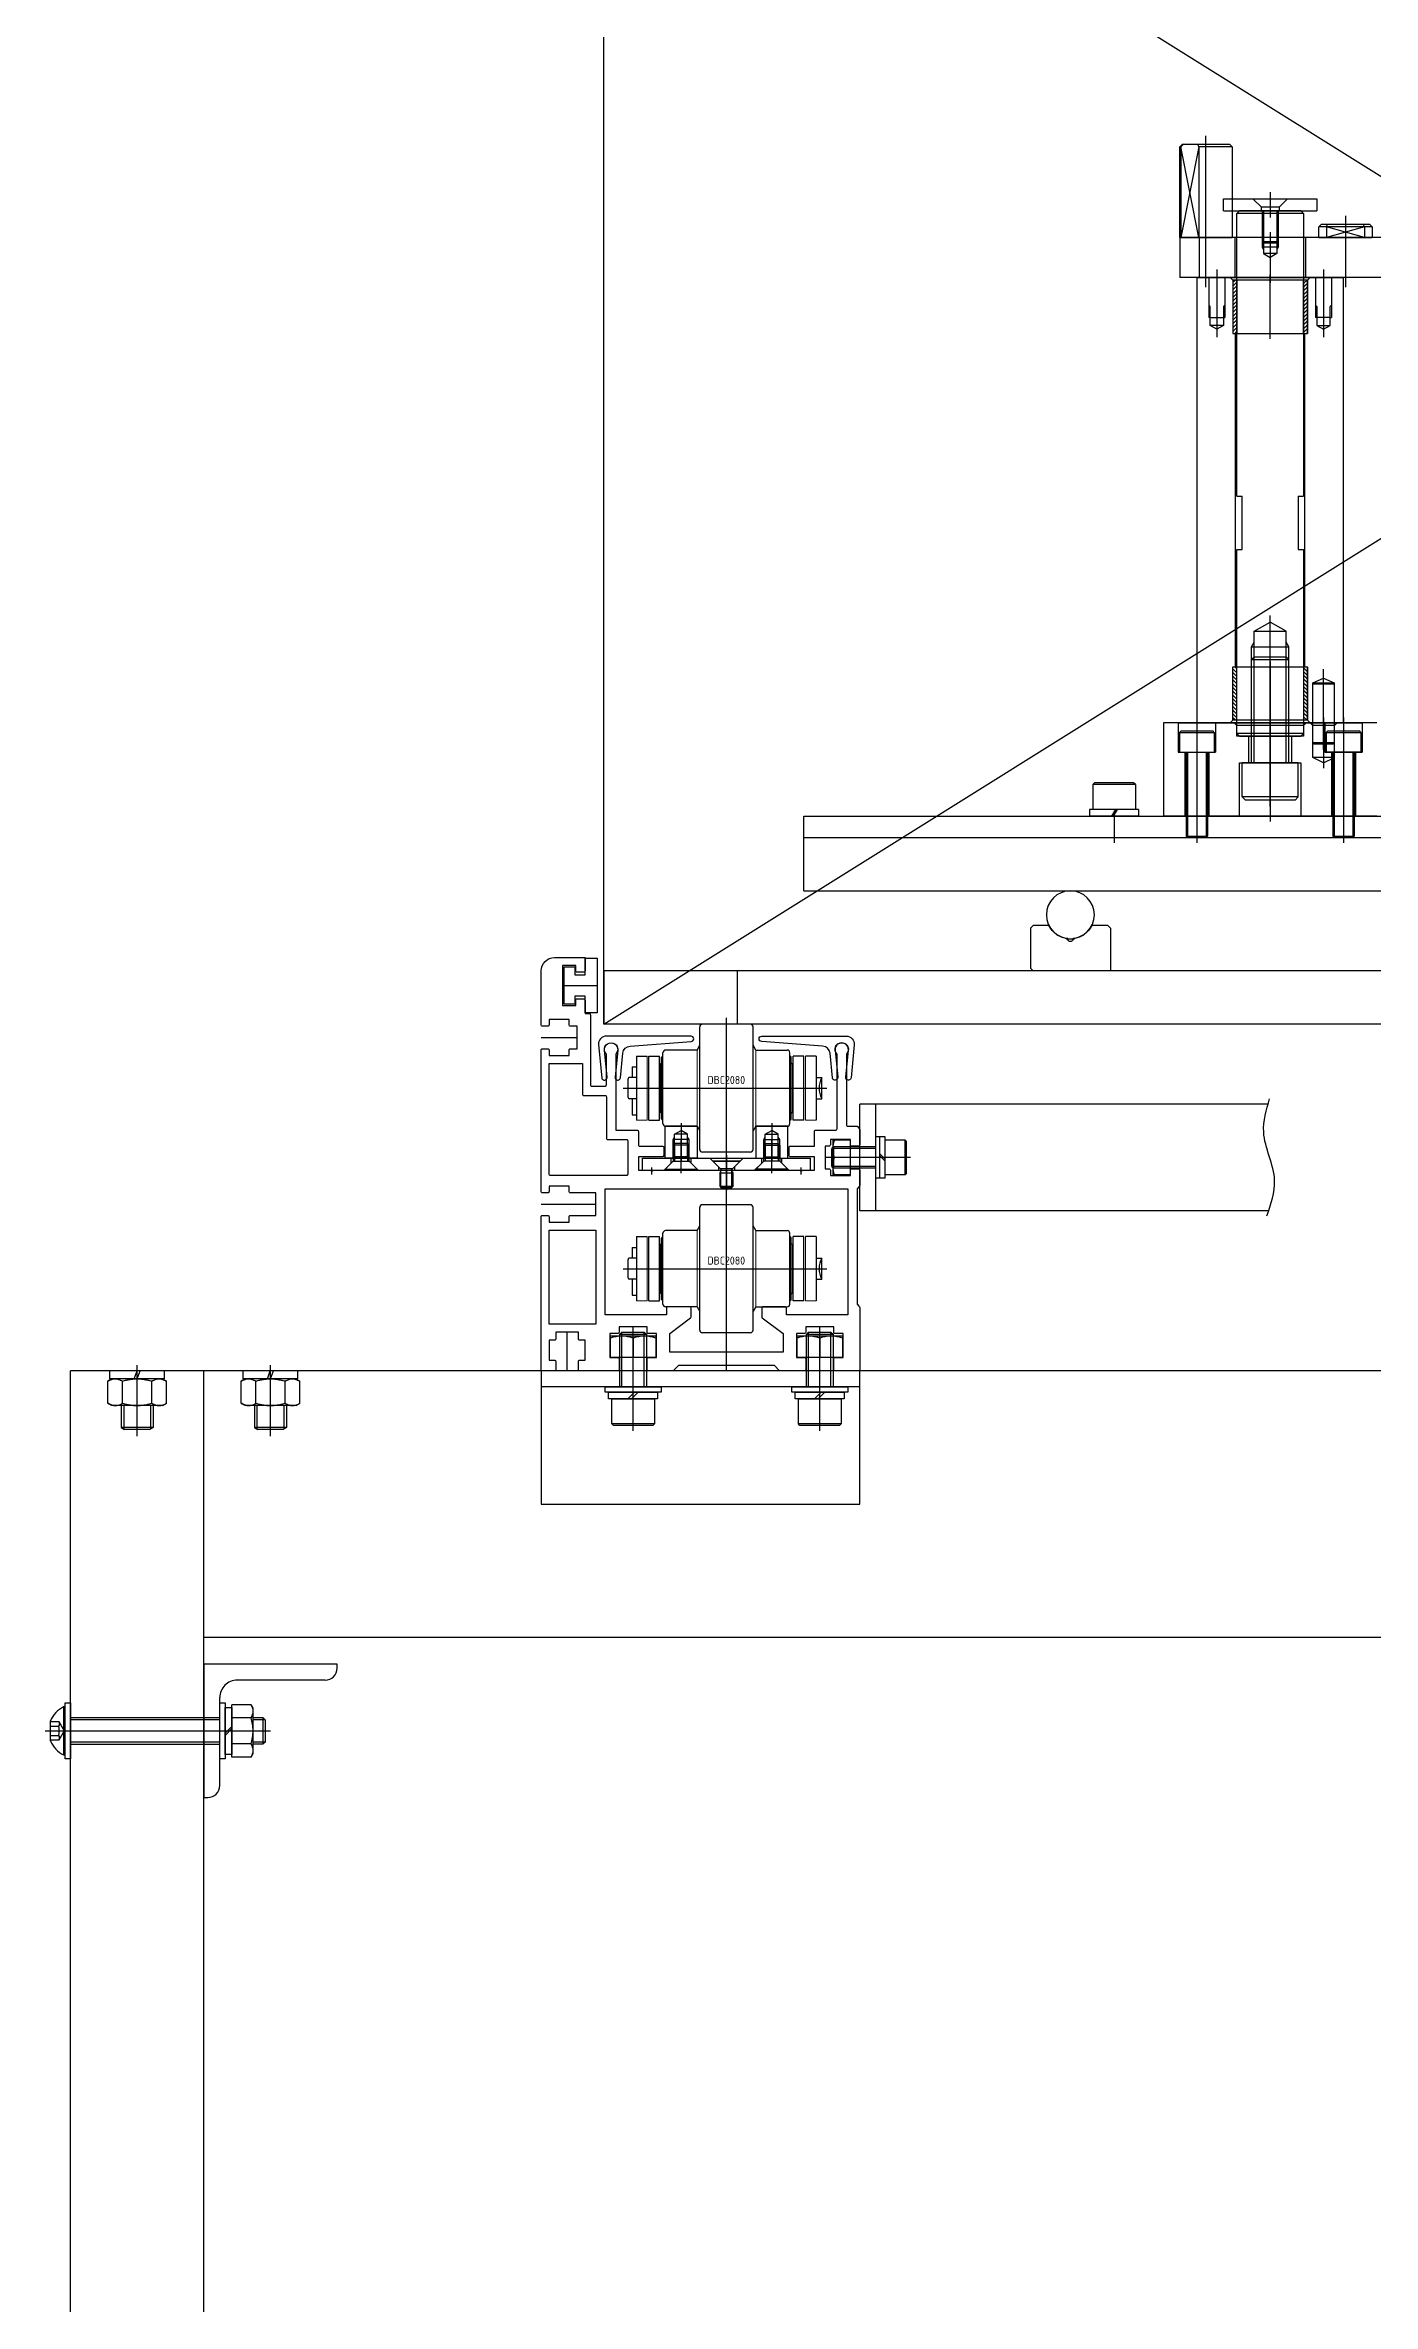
# Model space of a CAD drawing. Header units: millimetres. Extents: x 5349504 to 6791112, y -2212455 to -2153443.
# Drawn here: x 6288684 to 6289182, y -2199753 to -2198907 of the extents above; entities that cross this region are included whole.
import ezdxf

# ---------------------------------------------------------------- set-up
doc = ezdxf.new("R2010")
doc.units = ezdxf.units.MM
doc.header["$LTSCALE"] = 400
doc.layers.get('0').update_dxf_attribs({"lineweight": 9})
doc.layers.add('EQUIP', color=8, linetype='Continuous')
doc.layers.add('GRND', color=8, linetype='Continuous')
doc.styles.add('F', font='isocp.shx', dxfattribs={"width": 0.8, "height": 3, "bigfont": 'whgtxt.shx'})

# ---------------------------------------------------------------- blocks, each defined once
blk = doc.blocks.new('A$C44822883')
for p, q in [((50, 0), (0, 0)), ((0, 0), (0, -50)), ((50, -1.5), (50, 0)), ((45.5, -6), (12.5, -6)), ((6, -45.5), (6, -12.5)), ((0, -50), (1.5, -50))]:
    blk.add_line(p, q)
for centre, radius, start, end in [((12.5, -12.5), 6.5, 90, 180), ((45.5, -1.5), 4.5, 270, 0), ((1.5, -45.5), 4.5, 270, 0)]:
    blk.add_arc(centre, radius, start, end)
blk = doc.blocks.new('A$C19D306F1')
for p, q in [((-35.35, 9), (-35.35, -9)), ((-34.75, 9), (-35.35, 9)), ((-34.75, -10.5), (-34.75, 10.5)), ((-34.75, 10.5), (-32.75, 10.5)), ((-34.75, -9), (-34.75, 9)), ((-32.75, 10.5), (-32.75, -10.5)), ((23.25, 10.5), (25.25, 10.5)), ((23.25, -10.5), (23.25, 10.5)), ((25.25, 10.5), (25.25, -10.5)), ((25.25, 8.8), (27.75, 8.8)), ((25.25, -8.8), (25.25, 8.8)), ((27.75, -9.82), (27.75, 9.82)), ((34.99, 9.82), (27.75, 9.82)), ((27.75, 8.8), (27.75, -8.8)), ((35.75, 8.5), (34.99, 9.82)), ((35.75, -8.5), (35.75, 8.5)), ((-40.25, -3.78), (-40.25, 3.78)), ((-32.75, 5), (23.25, 5)), ((27.75, 1.67), (25.25, -0.83)), ((27.75, 0.83), (25.25, -1.67)), ((34.99, 4.91), (27.75, 4.91)), ((35.75, 5), (39.44, 5)), ((39.44, 5), (40.25, 4.19)), ((39.44, 5), (39.44, -5)), ((40.25, 4.19), (40.25, -4.19)), ((-32.75, -5), (23.25, -5)), ((34.99, -4.91), (27.75, -4.91)), ((39.44, -5), (35.75, -5)), ((40.25, -4.19), (39.44, -5)), ((-35.35, -9), (-34.75, -9)), ((-32.75, -10.5), (-34.75, -10.5)), ((25.25, -10.5), (23.25, -10.5)), ((27.75, -8.8), (25.25, -8.8)), ((34.99, -9.82), (27.75, -9.82)), ((34.99, -9.82), (35.75, -8.5))]:
    blk.add_line(p, q)
for centre, radius, start, end in [((-30.99, 0), 10, 115.84193, 157.80293), ((31.41, 7.36), 4.34, 325.59101, 34.40899), ((18.75, -0.12), 17, 0.40019, 17.1986), ((18.75, 0.12), 17, 342.8014, 359.59981), ((-30.99, 0), 10, 202.19707, 244.15807), ((31.41, -7.36), 4.34, 325.59101, 34.40899)]:
    blk.add_arc(centre, radius, start, end)
at = {"layer": 'EQUIP'}
for p, q in [((-42.25, 0), (42.25, 0)), ((-40.25, 3.46), (-37.13, 3.46)), ((-40.25, 1.73), (-37.13, 1.73)), ((-37.13, 3.46), (-35.13, 0)), ((-35.13, 0), (-37.13, -3.46)), ((23.25, 4.19), (-32.75, 4.19)), ((40.25, 4.19), (35.75, 4.19)), ((-40.25, -1.73), (-37.13, -1.73)), ((-37.13, -3.46), (-40.25, -3.46)), ((23.25, -4.19), (-32.75, -4.19)), ((40.25, -4.19), (35.75, -4.19))]:
    blk.add_line(p, q, dxfattribs=at)
for centre, radius, start, end in [((-38.4, 2.6), 1.53, 325.60999, 34.39001), ((-46.98, 0), 10, 350.02491, 9.97509), ((-38.4, -2.6), 1.53, 325.60999, 34.39001)]:
    blk.add_arc(centre, radius, start, end, dxfattribs=at)
blk = doc.blocks.new('A$C6F2A16E7')
for points in [[(-43.75, -85.25), (-40.75, -85.25, -0.414214), (-40.25, -85.75), (-40.25, -89.75, -0.414214), (-40.75, -90.25), (-55, -90.25, -0.414214), (-55.5, -89.75), (-55.5, -86.75, -0.414214), (-55, -86.25), (-53, -86.25), (-53, -78.75), (-55, -78.75, -0.414214), (-55.5, -78.25), (-55.5, -75.75), (-64, -75.75), (-64, -78.25, -0.414214), (-64.5, -78.75), (-66.5, -78.75), (-66.5, -86.25), (-64.5, -86.25, -0.414214), (-64, -86.75), (-64, -89.75, -0.414214), (-64.5, -90.25), (-69, -90.25, -0.414214), (-69.5, -89.75), (-69.5, -32.5, -0.414214), (-69, -32), (-67, -32, -0.414214), (-66.5, -32.5), (-66.5, -34.5), (-59, -34.5), (-59, -32.5, -0.414214), (-58.5, -32), (-49, -32), (-49, -23.5), (-58.5, -23.5, -0.414214), (-59, -23), (-59, -21), (-66.5, -21), (-66.5, -23, -0.414214), (-67, -23.5), (-69, -23.5, -0.414214), (-69.5, -23), (-69.5, 30, -0.414214), (-69, 30.5), (-67, 30.5, -0.414214), (-66.5, 30), (-66.5, 28), (-59, 28), (-59, 30, -0.414214), (-58.5, 30.5), (-56, 30.5), (-56, 39), (-58.5, 39, -0.414214), (-59, 39.5), (-59, 41.5), (-66.5, 41.5), (-66.5, 39.5, -0.414214), (-67, 39), (-69, 39, -0.414214), (-69.5, 39.5), (-69.5, 59.75, -0.414214), (-64.5, 64.75), (-53, 64.75), (-53, 59.75, -0.414214), (-53.5, 59.25), (-56, 59.25, -0.414214), (-56.5, 59.75), (-56.5, 61.75), (-61.5, 61.75), (-61.5, 46.75), (-56.5, 46.75), (-56.5, 48.75, -0.414214), (-56, 49.25), (-53.5, 49.25, -0.414214), (-53, 48.75), (-53, 43.75), (-51.5, 43.75, -0.414214), (-51, 43.25), (-51, 17, 0.414214), (-50.5, 16.5), (-45.5, 16.5, 0.414214), (-45, 17), (-45, 28.46, -2.448775), (-41.5, 28.46), (-41.5, 0), (-33.5, 0, -0.414214), (-33, -0.5), (-33, -5.5, 0.414214), (-32.5, -6), (-24, -6, -0.414214), (-23.5, -6.5), (-23.5, -9.5, -0.414214), (-24, -10), (-33, -10), (-33, -15.04), (-28.5, -15.04), (-28, -15.54), (-27.5, -15.04), (-0.5, -15.04), (0, -15.54), (0.5, -15.04), (27.5, -15.04), (28, -15.54), (28.5, -15.04), (33, -15.04), (33, -10), (24, -10, -0.414214), (23.5, -9.5), (23.5, -6.5, -0.414214), (24, -6), (33, -6), (33, -0.5, -0.414214), (33.5, 0), (41, 0, 0.414214), (41.5, 0.5), (41.5, 28.46, -2.448775), (45, 28.46), (45, 2, 0.414214), (45.5, 1.5), (49, 1.5), (49.85, 0.65, -0.198912), (50, 0.29), (50, -5.5, -0.414214), (49.5, -6), (47, -6, -0.414214), (46.5, -5.5), (46.5, -3.5), (39, -3.5), (39, -5.5, -0.414214), (38.5, -6), (37, -6), (37, -14.5), (38.5, -14.5, -0.414214), (39, -15), (39, -17), (46.5, -17), (46.5, -15, -0.414214), (47, -14.5), (49.5, -14.5, -0.414214), (50, -15), (50, -20.79, -0.198912), (49.85, -21.15), (49, -22), (49, -65.25), (49.85, -66.1, -0.198912), (50, -66.46), (50, -89.75, -0.414214), (49.5, -90.25), (40.75, -90.25, -0.414214), (40.25, -89.75), (40.25, -85.75, -0.414214), (40.75, -85.25), (43.75, -85.25), (43.75, -76.25), (40.75, -76.25, -0.414214), (40.25, -75.75), (40.25, -73.75), (29.75, -73.75), (29.75, -75.75, -0.414214), (29.25, -76.25), (26.25, -76.25), (26.25, -85.25), (29.25, -85.25, -0.414214), (29.75, -85.75), (29.75, -89.75, -0.414214), (29.25, -90.25), (20.21, -90.25, -0.198912), (19.85, -90.1), (18, -88.25), (-18, -88.25), (-19.85, -90.1, -0.198912), (-20.21, -90.25), (-29.25, -90.25, -0.414214), (-29.75, -89.75), (-29.75, -85.75, -0.414214), (-29.25, -85.25), (-26.25, -85.25), (-26.25, -76.25), (-29.25, -76.25, -0.414214), (-29.75, -75.75), (-29.75, -73.75), (-40.25, -73.75), (-40.25, -75.75, -0.414214), (-40.75, -76.25), (-43.75, -76.25)], [(-37, -4), (-37, -16.5, -0.414214), (-37.5, -17), (-66, -17, -0.414214), (-66.5, -16.5), (-66.5, 25), (-54, 25), (-54, 13.5, 0.414214), (-53.5, 13), (-45.5, 13, -0.414214), (-45, 12.5), (-45, -3, 0.414214), (-44.5, -3.5), (-37.5, -3.5, -0.414214)], [(-13.45, -70.4, 0.236068), (-13.25, -70), (-13.25, -66.75, 0.414214), (-13.75, -66.25), (-22, -66.25, 0.414214), (-22.5, -66.75), (-22.5, -69.25), (-45.5, -69.25), (-45.5, -22), (45.5, -22), (45.5, -69.25), (22.5, -69.25), (22.5, -66.75, 0.414214), (22, -66.25), (13.75, -66.25, 0.414214), (13.25, -66.75), (13.25, -70, 0.236068), (13.45, -70.4), (21.25, -76.25), (21.25, -83.25), (-21.25, -83.25), (-21.25, -76.25)]]:
    blk.add_lwpolyline(points, format="xyb", close=True)
blk.add_lwpolyline([(-66.5, -72.75), (-66.5, -37.5), (-49, -37.5), (-49, -72.75)], close=True)
at = {"layer": 'EQUIP'}
for p, q in [((-61.5, 54.25), (-53, 54.25)), ((-69.5, 34.75), (-56, 34.75)), ((0, -90.25), (0, 0)), ((-28, -16.66), (-28, -13.96)), ((28, -16.66), (28, -13.96)), ((50, -10.25), (37, -10.25)), ((-69.5, -27.75), (-49, -27.75)), ((-59.75, -90.25), (-59.75, -75.75)), ((-35, -90.25), (-35, -73.75)), ((35, -90.25), (35, -73.75))]:
    blk.add_line(p, q, dxfattribs=at)
blk = doc.blocks.new('A$C00A011E8')
for p, q in [((7.9, 10.25), (12.4, 10.25)), ((7.9, 4), (7.9, 10.25)), ((12.4, 10.25), (12.4, -10.25)), ((0, 7), (4, 7)), ((0, -7), (0, 7)), ((4, 7), (4, 4)), ((4, 4), (7.9, 4)), ((4, -7), (0, -7)), ((7.9, -4), (4, -4)), ((4, -4), (4, -7)), ((7.9, -10.25), (7.9, -4)), ((12.4, -10.25), (7.9, -10.25))]:
    blk.add_line(p, q)
at = {"layer": 'EQUIP'}
blk.add_line((0, 0), (12.4, 0), dxfattribs=at)
blk = doc.blocks.new('A$C70BC12A1')
blk.add_lwpolyline([(-6, 0), (6, 0), (6, 12), (-6, 12)], close=True)
at = {"layer": 'EQUIP'}
for p, q in [((-2.46, 9), (0, 10.42)), ((-2.46, 9), (2.46, 9)), ((-2.46, 0.54), (-2.46, 9)), ((0, 13.2), (0, -1.2)), ((2.46, 9), (0, 10.42)), ((2.46, 0.54), (2.46, 9)), ((-3, 7), (-2.46, 7.94)), ((-3, 7), (3, 7)), ((-3, 0), (-3, 7)), ((-3, 0), (-2.46, 0.54)), ((-2.46, 0.54), (2.46, 0.54)), ((3, 7), (2.46, 7.94)), ((3, 0), (2.46, 0.54)), ((3, 0), (3, 7))]:
    blk.add_line(p, q, dxfattribs=at)
blk = doc.blocks.new('A$C21DB73E4')
for p, q in [((-3, -0.54), (-2.46, 0)), ((-2.46, 0), (2.46, 0)), ((2.46, 0), (3, -0.54)), ((-3, -6.6), (-6, -9.6)), ((-3, -6.6), (-3, -0.54)), ((-3, -0.54), (3, -0.54)), ((3, -6.6), (-3, -6.6)), ((3, -0.54), (3, -6.6)), ((6, -9.6), (3, -6.6)), ((-6, -9.6), (-6, -10)), ((6, -9.6), (-6, -9.6)), ((-6, -10), (6, -10)), ((6, -10), (6, -9.6))]:
    blk.add_line(p, q)
at = {"layer": 'EQUIP'}
for p, q in [((-2.46, 0), (-2.46, -6.6)), ((0, -11.12), (0, 1.22)), ((2.46, 0), (2.46, -6.6))]:
    blk.add_line(p, q, dxfattribs=at)
blk = doc.blocks.new('A$C6F9874AD')
for p, q in [((-5, 5.7), (5, 5.7)), ((2.5, 1.45), (-2.5, 1.45)), ((2.5, -3.57), (-2.5, -3.57))]:
    blk.add_line(p, q)
blk.add_lwpolyline([(-2.25, 2.95), (2.25, 2.95), (5, 5.7), (5, 6), (-5, 6), (-5, 5.7), (-2.25, 2.95)])
blk.add_lwpolyline([(2.25, 2.95, 0.288357), (2.07, 2.45), (2.07, 2.2), (2.5, 1.45), (2.5, -3.57), (2.07, -4), (-2.07, -4), (-2.5, -3.57), (-2.5, 1.45), (-2.07, 2.2), (-2.07, 2.45, 0.288357), (-2.25, 2.95)], format="xyb")
at = {"layer": 'EQUIP'}
for p, q in [((-2.07, -4), (-2.07, 2.2)), ((0, 7), (0, -5)), ((2.07, -4), (2.07, 2.2))]:
    blk.add_line(p, q, dxfattribs=at)
blk = doc.blocks.new('A$C63C32A81')
for p, q in [((31.5, 0), (-31.5, 0)), ((-31.5, -4.5), (-31.5, 0)), ((31.5, -4.5), (31.5, 0)), ((31.5, -4.5), (-31.5, -4.5))]:
    blk.add_line(p, q)
at = {"layer": 'EQUIP'}
for p, q in [((-20.75, -1.85), (-20.75, 0)), ((-17, -5.63), (-17, 1.12)), ((-13.25, -1.85), (-13.25, 0)), ((-3, -3.25), (-6.25, 0)), ((0, 1.12), (0, -5.63)), ((0, 1.12), (0, -5.63)), ((3, -3.25), (6.25, 0)), ((13.25, -1.85), (13.25, 0)), ((17, -5.63), (17, 1.12)), ((20.75, -1.85), (20.75, 0)), ((-20.75, -1.85), (-23.4, -4.5)), ((-13.25, -1.85), (-10.6, -4.5)), ((-3, -3.25), (-3, -4.5)), ((3, -3.25), (3, -4.5)), ((13.25, -1.85), (10.6, -4.5)), ((20.75, -1.85), (23.4, -4.5))]:
    blk.add_line(p, q, dxfattribs=at)
blk = doc.blocks.new('A$C1BD1613E')
at = {"extrusion": (0, 0, -1), "zscale": -1}
blk.add_blockref('A$C70BC12A1', (17, 0), dxfattribs=at)
for name, p in [('A$C70BC12A1', (17, 0)), ('A$C63C32A81', (0, 0))]:
    blk.add_blockref(name, p)
at = {"layer": 'EQUIP', "extrusion": (0, 0, -1), "zscale": -1}
blk.add_blockref('A$C21DB73E4', (17, 5.5), dxfattribs=at)
at = {"layer": 'EQUIP'}
for name, p in [('A$C6F9874AD', (0, -6.95)), ('A$C21DB73E4', (17, 5.5))]:
    blk.add_blockref(name, p, dxfattribs=at)
blk = doc.blocks.new('A$C0E4A51D9')
for p, q in [((-10, -23), (-10, 23)), ((9, 24), (-9, 24)), ((10, -23), (10, 23)), ((-33.7, 12.05), (-29.7, 12.05)), ((-33.7, 12.05), (-33.7, -12.05)), ((-29.1, 12.05), (-25.1, 12.05)), ((-29.1, -12.05), (-29.1, 12.05)), ((-25.1, -12.05), (-25.1, 12.05)), ((-24.8, 8.65), (-24.8, -8.65)), ((-24.3, -11.5), (-24.3, 11.5)), ((-23.8, -13.29), (-23.8, 13.29)), ((-11, 14.29), (-22.8, 14.29)), ((-11, 14.29), (-10, 16.07)), ((11, 14.29), (10, 16.07)), ((11, 14.29), (22.8, 14.29)), ((23.8, -13.29), (23.8, 13.29)), ((24.3, -11.5), (24.3, 11.5)), ((24.8, 8.65), (24.8, -8.65)), ((25.1, -12.05), (25.1, 12.05)), ((29.1, 12.05), (25.1, 12.05)), ((29.1, -12.05), (29.1, 12.05)), ((33.7, 12.05), (29.7, 12.05)), ((33.7, 12.05), (33.7, -12.05)), ((-36.9, -3.46), (-36.9, 3.47)), ((-33.7, 3.97), (-36.4, 3.97)), ((-35.4, 7.97), (-35.4, 3.97)), ((-35.4, 7.97), (-33.7, 7.97)), ((33.7, 3.97), (35.8, 3.97)), ((35.8, -3.96), (35.8, 3.97)), ((-33.7, -3.96), (-36.4, -3.96)), ((-35.4, -3.96), (-35.4, -9.96)), ((33.7, -3.96), (35.8, -3.96)), ((-35.4, -9.96), (-33.7, -9.96)), ((-29.1, -12.05), (-25.1, -12.05)), ((-11, -14.29), (-22.8, -14.29)), ((-11, -14.29), (-10, -16.07)), ((11, -14.29), (10, -16.07)), ((11, -14.29), (22.8, -14.29)), ((29.1, -12.05), (25.1, -12.05)), ((9, -24), (-9, -24))]:
    blk.add_line(p, q)
at = {"lineweight": 0}
for p, q in [((-29.7, -12.05), (-29.7, 12.05)), ((-11, 14.29), (-11, -14.29)), ((11, 14.29), (11, -14.29)), ((29.7, -12.05), (29.7, 12.05)), ((-29.7, -12.05), (-33.7, -12.05)), ((29.7, -12.05), (33.7, -12.05))]:
    blk.add_line(p, q, dxfattribs=at)
for centre, radius, start, end in [((-9, 23), 1, 90, 180), ((9, 23), 1, 0, 90), ((-23.8, 11.5), 0.5, 90, 180), ((-22.8, 13.29), 1, 90, 180), ((22.8, 13.29), 1, 0, 90), ((23.8, 11.5), 0.5, 0, 90), ((-36.4, 3.47), 0.5, 90, 180), ((42.75, 0), 8, 150.28903, 209.71097), ((-36.4, -3.46), 0.5, 180, 270), ((-23.8, -11.5), 0.5, 180, 270), ((-22.8, -13.29), 1, 180, 270), ((22.8, -13.29), 1, 270, 0), ((23.8, -11.5), 0.5, 270, 0), ((-9, -23), 1, 180, 270), ((9, -23), 1, 270, 0)]:
    blk.add_arc(centre, radius, start, end)
for centre, start, end in [((-23.8, 8.65), 120, 180), ((23.8, 8.65), 0, 60), ((-23.8, -8.65), 180, 240), ((23.8, -8.65), 300, 0)]:
    blk.add_arc(centre, 1, start, end, dxfattribs=at)
at = {"layer": 'EQUIP'}
for p, q in [((0, -26.4), (0, 26.4)), ((-38.72, 0), (37.62, 0))]:
    blk.add_line(p, q, dxfattribs=at)
at = {"layer": 'EQUIP', "lineweight": 0, "style": 'F'}
blk.add_text('DBC2080', height=3, dxfattribs=at).set_placement((-7.1, 1.55))
blk = doc.blocks.new('A$C02EA7444')
blk.add_lwpolyline([(1.5, -10.4, 1), (3.5, -10.6), (4.39, -1.4, -0.365037), (7.15, 1.3), (30, 3, 1), (30, 5), (-1.7, 5, 0.442767), (-4.69, 1.71), (-3.5, -10.6, 1), (-1.5, -10.4), (-2.49, -0.24, -1.10147), (2.49, -0.24)], format="xyb", close=True)
blk = doc.blocks.new('A$C4C463F46')
for p, q in [((8.5, 8), (-8.5, 8)), ((-8.5, 0), (-8.5, 8)), ((8.5, 0), (-8.5, 0)), ((0, 7.24), (0, 0)), ((8.5, 8), (8.5, 0))]:
    blk.add_line(p, q)
for centre in [(-4.25, -4.27), (4.25, -4.27)]:
    blk.add_arc(centre, 12.27, 69.72972, 110.27028)
blk = doc.blocks.new('A$C514337F8')
for p, q in [((-5, 19.69), (5, 19.69)), ((0.54, -2), (-1.96, -4.5)), ((1.96, -2), (-0.54, -4.5)), ((8, -13.9), (-8, -13.9))]:
    blk.add_line(p, q)
blk.add_lwpolyline([(-5, 0), (-5, 19.69), (-4.19, 20.5), (4.19, 20.5), (5, 19.69), (5, 0)])
for points in [[(-10.5, -2), (-10.5, 0), (10.5, 0), (10.5, -2)], [(-9.2, -4.5), (-9.2, -2), (9.2, -2), (9.2, -4.5)], [(8, -4.5), (8, -13.9), (7.4, -14.5), (-7.4, -14.5), (-8, -13.9), (-8, -4.5)]]:
    blk.add_lwpolyline(points, close=True)
at = {"layer": 'EQUIP'}
for p, q in [((-4.19, 0), (-4.19, 20.5)), ((0, -16.5), (0, 22.5)), ((4.19, 0), (4.19, 20.5))]:
    blk.add_line(p, q, dxfattribs=at)
blk = doc.blocks.new('A$C65627FEB')
at = {"layer": 'EQUIP'}
for p, q in [((174.28, 333.06), (174.28, 276.37)), ((164.28, 329), (165.28, 330)), ((164.28, 329), (176.77, 329)), ((164.28, 329), (164.28, 295)), ((182.91, 330), (165.28, 330)), ((176.77, 329), (177.21, 330)), ((176.77, 329), (176.77, 295)), ((176.77, 329), (183.55, 295)), ((176.77, 295), (183.55, 329)), ((182.55, 330), (183.55, 329)), ((182.91, 330), (183.91, 329)), ((183.55, 329), (183.91, 329)), ((183.55, 329), (183.55, 295)), ((183.91, 295), (183.91, 329)), ((143.5, 309.5), (132.5, 309.5)), ((132.5, 309.5), (132.5, 305)), ((146.7, 305), (132.5, 305)), ((138.5, 305), (137.5, 304)), ((138.5, 305), (161.5, 305)), ((156.5, 309.5), (143.5, 309.5)), ((143.5, 309.5), (146.7, 306.3)), ((146.7, 306.3), (153.3, 306.3)), ((146.7, 306.3), (146.7, 305)), ((153.3, 305), (146.7, 305)), ((147, 305), (153, 305)), ((147, 305), (147, 293.39)), ((147.5, 305), (147.5, 292.89)), ((150, 311.93), (150, 302.43)), ((152.5, 305), (152.5, 292.89)), ((153, 305), (153, 293.39)), ((153.3, 306.3), (156.5, 309.5)), ((153.3, 305), (153.3, 306.3)), ((167.5, 305), (153.3, 305)), ((167.5, 309.5), (156.5, 309.5)), ((162.5, 304), (161.5, 305)), ((167.5, 305), (167.5, 309.5)), ((111.83, 299), (112.83, 300)), ((111.83, 299), (131.83, 299)), ((111.83, 299), (111.83, 295)), ((130.83, 300), (112.83, 300)), ((114.69, 299), (115.12, 300)), ((114.69, 299), (128.97, 295)), ((114.69, 299), (114.69, 295)), ((114.69, 295), (128.97, 299)), ((121.83, 303.06), (121.83, 276.37)), ((128.97, 299), (128.54, 300)), ((128.97, 299), (128.97, 295)), ((130.83, 300), (131.83, 299)), ((131.83, 295), (131.83, 299)), ((137.5, 304), (162.5, 304)), ((137.5, 304), (137.5, 198)), ((150, 297), (150, 278)), ((162.5, 198), (162.5, 304)), ((72.03, 295), (183.91, 295)), ((131.83, 295), (111.83, 295)), ((136.75, 295), (136.75, 280)), ((147, 293.39), (147, 291.37)), ((147, 293.39), (153, 293.39)), ((147.5, 292.89), (147, 293.39)), ((147, 291.37), (147.5, 290.51)), ((147, 291.37), (153, 291.37)), ((147.5, 292.89), (147.5, 288.93)), ((147.5, 292.89), (152.5, 292.89)), ((147.5, 288.93), (150, 287.48)), ((147.5, 288.93), (152.5, 288.93)), ((152.5, 288.93), (150, 287.48)), ((152.5, 292.89), (153, 293.39)), ((152.5, 292.89), (152.5, 288.93)), ((153, 291.37), (152.5, 290.51)), ((153, 293.39), (153, 291.37)), ((163.25, 295), (163.25, 280)), ((183.91, 295), (164.28, 295)), ((176.71, 295), (176.71, 280)), ((183.91, 295), (183.91, 280)), ((72.03, 280), (183.91, 280)), ((177.5, 280), (122.5, 280)), ((122.5, 113), (122.5, 280)), ((127, 280), (127, 269.61)), ((130, 283), (130, 257.56)), ((133, 280), (133, 269.61)), ((135, 280), (136, 279)), ((150, 257), (150, 281)), ((164, 279), (165, 280)), ((167, 280), (167, 269.61)), ((170, 283), (170, 257.56)), ((173, 280), (173, 269.61)), ((177.5, 280), (177.5, 113)), ((136, 259), (136, 279)), ((136, 279), (137.5, 279)), ((136, 279), (136, 259)), ((136, 279), (164, 279)), ((136, 277.82), (137.5, 276.32)), ((136, 276.4), (137.5, 274.9)), ((136, 274.99), (137.5, 273.49)), ((136, 273.57), (137.5, 272.07)), ((136, 272.16), (137.5, 270.66)), ((136.23, 279), (137.5, 277.73)), ((137.5, 259), (137.5, 279)), ((162.5, 279), (164, 279)), ((162.5, 279), (162.5, 259)), ((162.5, 278.19), (164, 276.69)), ((162.5, 276.77), (164, 275.27)), ((162.5, 275.36), (164, 273.86)), ((162.5, 273.94), (164, 272.44)), ((162.5, 272.53), (164, 271.03)), ((162.5, 271.12), (164, 269.62)), ((163.1, 279), (164, 278.1)), ((164, 279), (164, 259)), ((164, 279), (164, 259)), ((127, 269.61), (127.5, 269.11)), ((127, 269.61), (127, 265)), ((127.5, 265), (127, 265)), ((127.5, 265), (127.5, 269.11)), ((127.5, 265), (132.5, 265)), ((127.5, 262), (127.5, 265)), ((132.5, 269.11), (133, 269.61)), ((132.5, 269.11), (132.5, 265)), ((132.5, 265), (133, 265)), ((132.5, 265), (132.5, 262)), ((133, 269.61), (133, 265)), ((136, 270.75), (137.5, 269.25)), ((136, 269.33), (137.5, 267.83)), ((136, 267.92), (137.5, 266.42)), ((136, 266.5), (137.5, 265)), ((136, 265.09), (137.5, 263.59)), ((136, 263.67), (137.5, 262.17)), ((162.5, 269.7), (164, 268.2)), ((162.5, 268.29), (164, 266.79)), ((162.5, 266.87), (164, 265.37)), ((162.5, 265.46), (164, 263.96)), ((162.5, 264.04), (164, 262.54)), ((162.5, 262.63), (164, 261.13)), ((167, 269.61), (167, 265)), ((167.5, 269.11), (167, 269.61)), ((167.5, 265), (167, 265)), ((167.5, 269.11), (167.5, 265)), ((172.5, 265), (167.5, 265)), ((167.5, 265), (167.5, 262)), ((173, 269.61), (172.5, 269.11)), ((172.5, 265), (172.5, 269.11)), ((172.5, 262), (172.5, 265)), ((172.5, 265), (173, 265)), ((173, 269.61), (173, 265)), ((130, 260.56), (127.5, 262)), ((132.5, 262), (127.5, 262)), ((132.5, 262), (130, 260.56)), ((136, 262.26), (137.5, 260.76)), ((136, 260.85), (137.5, 259.35)), ((136, 259.43), (136.43, 259)), ((137.5, 259), (136, 259)), ((164, 259), (136, 259)), ((137, 134), (137, 259)), ((162.5, 261.22), (164, 259.72)), ((162.5, 259.8), (163.3, 259)), ((164, 259), (162.5, 259)), ((163, 134), (163, 259)), ((167.5, 262), (172.5, 262)), ((167.5, 262), (170, 260.56)), ((170, 260.56), (172.5, 262)), ((139.5, 198), (137.5, 198)), ((139.5, 198), (139.5, 178)), ((162.5, 198), (160.5, 198)), ((160.5, 178), (160.5, 198)), ((139.5, 178), (137.5, 178)), ((137.5, 178), (137.5, 109)), ((162.5, 178), (160.5, 178)), ((162.5, 109), (162.5, 178)), ((150, 106), (150, 153.22)), ((150, 81.6), (150, 152.61)), ((144, 147.31), (150, 150.77)), ((144, 147.31), (150, 150.77)), ((144, 137.78), (144, 147.31)), ((156, 147.31), (144, 147.31)), ((156, 147.31), (144, 147.31)), ((144, 137.78), (144, 147.31)), ((156, 147.31), (150, 150.77)), ((156, 147.31), (150, 150.77)), ((156, 137.78), (156, 147.31)), ((156, 137.78), (156, 147.31)), ((143, 141.46), (144, 143.19)), ((143, 141.46), (144, 143.19)), ((143, 136.78), (143, 141.46)), ((157, 141.46), (143, 141.46)), ((157, 141.46), (143, 141.46)), ((143, 136.78), (143, 141.46)), ((143, 136.78), (144, 137.78)), ((143, 136.78), (144, 137.78)), ((157, 136.78), (143, 136.78)), ((143, 98), (143, 136.78)), ((143, 108), (143, 136.78)), ((157, 136.78), (143, 136.78)), ((156, 137.78), (144, 137.78)), ((144, 98), (144, 137.78)), ((144, 108), (144, 137.78)), ((156, 137.78), (144, 137.78)), ((150, 136), (150, 112)), ((157, 141.46), (156, 143.19)), ((157, 141.46), (156, 143.19)), ((157, 136.78), (156, 137.78)), ((156, 98), (156, 137.78)), ((156, 108), (156, 137.78)), ((157, 136.78), (156, 137.78)), ((157, 136.78), (157, 141.46)), ((157, 136.78), (157, 141.46)), ((157, 98), (157, 136.78)), ((157, 108), (157, 136.78)), ((126.04, 128.02), (126, 128)), ((126, 127.5), (126.5, 128)), ((126, 128), (126, 113)), ((134, 128), (126, 128)), ((126, 127.5), (134, 127.5)), ((126, 127.5), (126, 105.5)), ((130, 129.73), (126.04, 128.02)), ((133.5, 128), (126.5, 128)), ((130, 111), (130, 133.15)), ((130, 103), (130, 130)), ((134, 128), (130, 129.73)), ((133.5, 128), (134, 127.5)), ((134, 113), (134, 128)), ((134, 105.5), (134, 127.5)), ((136, 133.57), (136.43, 134)), ((137.5, 134), (136, 134)), ((136, 134), (136, 114)), ((136, 114), (136, 134)), ((164, 134), (136, 134)), ((136, 132.15), (137.5, 133.65)), ((136, 130.74), (137.5, 132.24)), ((136, 129.33), (137.5, 130.83)), ((136, 127.91), (137.5, 129.41)), ((136, 126.5), (137.5, 128)), ((137.5, 134), (137.5, 114)), ((162.5, 133.2), (163.3, 134)), ((162.5, 114), (162.5, 134)), ((164, 134), (162.5, 134)), ((162.5, 131.78), (164, 133.28)), ((162.5, 130.37), (164, 131.87)), ((162.5, 128.96), (164, 130.46)), ((162.5, 127.54), (164, 129.04)), ((162.5, 126.13), (164, 127.63)), ((164, 114), (164, 134)), ((164, 114), (164, 134)), ((136, 125.08), (137.5, 126.58)), ((136, 123.67), (137.5, 125.17)), ((136, 122.25), (137.5, 123.75)), ((136, 120.84), (137.5, 122.34)), ((136, 119.43), (137.5, 120.93)), ((136, 118.01), (137.5, 119.51)), ((162.5, 124.71), (164, 126.21)), ((162.5, 123.3), (164, 124.8)), ((162.5, 121.88), (164, 123.38)), ((162.5, 120.47), (164, 121.97)), ((162.5, 119.06), (164, 120.56)), ((162.5, 117.64), (164, 119.14)), ((110, 113), (190, 113)), ((115.5, 113), (115.5, 102)), ((129.5, 113), (115.5, 113)), ((115.5, 113), (115.5, 102)), ((122.5, 115), (122.5, 76)), ((122.5, 113.68), (122.5, 68)), ((177.5, 113), (122.5, 113)), ((124.95, 113), (125.95, 112)), ((136.5, 113), (125.51, 113)), ((125.95, 112), (134.05, 112)), ((125.95, 100), (125.95, 112)), ((129.5, 113), (129.5, 102)), ((129.5, 113), (129.5, 102)), ((130, 115), (130, 96)), ((135.05, 113), (134.05, 112)), ((134.05, 100), (134.05, 112)), ((135, 113), (136, 114)), ((136, 116.6), (137.5, 118.1)), ((136, 115.18), (137.5, 116.68)), ((136, 114), (137.5, 114)), ((136, 114), (164, 114)), ((136.23, 114), (137.5, 115.27)), ((136.5, 113), (137.5, 112)), ((137.5, 112), (162.5, 112)), ((137.5, 112), (137.5, 108)), ((150, 115), (150, 76)), ((162.5, 116.23), (164, 117.73)), ((162.5, 114.81), (164, 116.31)), ((162.5, 114), (164, 114)), ((162.5, 112), (163.5, 113)), ((162.5, 108), (162.5, 112)), ((163.1, 114), (164, 114.9)), ((164, 114), (165, 113)), ((170.5, 113), (170.5, 102)), ((184.5, 113), (170.5, 113)), ((170.5, 113), (170.5, 102)), ((177.5, 115), (177.5, 76)), ((177.5, 113.68), (177.5, 68)), ((184.5, 113), (184.5, 102)), ((184.5, 113), (184.5, 102)), ((190, 113), (190, 78)), ((115.5, 102), (129.5, 102)), ((129.5, 102), (115.5, 102)), ((116, 109.4), (116.6, 110)), ((129, 109.4), (116, 109.4)), ((116, 109.4), (116, 102)), ((128.4, 110), (116.6, 110)), ((118, 102), (118, 78)), ((118, 102), (118, 78)), ((118.5, 102), (118.5, 70.5)), ((119, 102), (119, 70)), ((126, 105.5), (134, 105.5)), ((126, 105.5), (126.5, 105)), ((126, 102), (126, 70)), ((126.5, 105), (133.5, 105)), ((126.5, 102), (126.5, 70.5)), ((127, 102), (127, 78)), ((127, 102), (127, 78)), ((129, 109.4), (128.4, 110)), ((129, 109.4), (129, 102)), ((133.5, 105), (134, 105.5)), ((137.5, 109), (138.5, 108)), ((137.5, 109), (162.5, 109)), ((137.5, 108), (162.5, 108)), ((161.5, 108), (138.5, 108)), ((142, 108), (143, 108)), ((142, 108), (142, 98)), ((143, 108), (157, 108)), ((158, 98), (158, 108)), ((161.5, 108), (162.5, 109)), ((184.5, 102), (170.5, 102)), ((184.5, 102), (170.5, 102)), ((171, 109.4), (171.6, 110)), ((184, 109.4), (171, 109.4)), ((171, 109.4), (171, 102)), ((183.4, 110), (171.6, 110)), ((173, 102), (173, 78)), ((173, 102), (173, 78)), ((173.5, 102), (173.5, 70.5)), ((174, 102), (174, 70)), ((181, 102), (181, 70)), ((181.5, 102), (181.5, 70.5)), ((182, 102), (182, 78)), ((182, 102), (182, 78)), ((184, 109.4), (183.4, 110)), ((184, 109.4), (184, 102)), ((130, 98), (125.95, 100)), ((125.95, 100), (134.05, 100)), ((130, 98), (134.05, 100)), ((142, 98), (138.5, 98)), ((138.5, 98), (138.5, 78)), ((139.5, 85.2), (139.5, 98)), ((139.5, 98), (160.5, 98)), ((158, 98), (142, 98)), ((161.5, 98), (158, 98)), ((160.5, 85.2), (160.5, 98)), ((161.5, 78), (161.5, 98)), ((140.7, 84), (139.5, 85.2)), ((139.5, 85.2), (150, 85.2)), ((150, 85.2), (160.5, 85.2)), ((159.3, 84), (160.5, 85.2)), ((200.6, 89.8), (201.3, 90.5)), ((200.6, 89.8), (216.6, 89.8)), ((200.6, 89.8), (200.6, 80.5)), ((201.3, 90.5), (215.9, 90.5)), ((215.9, 90.5), (216.6, 89.8)), ((216.6, 89.8), (216.6, 80.5)), ((325, 78), (-325, 78)), ((110, 78), (190, 78)), ((140.7, 84), (150, 84)), ((150, 84), (159.3, 84)), ((199.4, 80.5), (199.4, 78)), ((199.4, 80.5), (217.8, 80.5)), ((199.4, 78), (217.8, 78)), ((207.47, 80.5), (209, 78)), ((208.08, 80.5), (209.62, 78)), ((208.6, 80), (208.6, 68)), ((217.8, 80.5), (217.8, 78)), ((325, 70), (325, 78)), ((325, 70), (-325, 70)), ((325, 70), (-325, 70)), ((118.5, 70.5), (119, 70)), ((126.5, 70.5), (118.5, 70.5)), ((126, 70), (119, 70)), ((126.5, 70.5), (126, 70)), ((173.5, 70.5), (174, 70)), ((181.5, 70.5), (173.5, 70.5)), ((181, 70), (174, 70)), ((181.5, 70.5), (181, 70)), ((325, 50), (325, 70)), ((325, 50), (-325, 50)), ((210, 36), (211, 37)), ((210, 36), (210, 20)), ((211, 37), (216.94, 37)), ((233.06, 37), (239, 37)), ((239, 37), (240, 36)), ((240, 36), (240, 21)), ((226.58, 32), (223.42, 32)), ((45, 20), (400, 20)), ((45, 20), (239, 20)), ((240, 21), (239, 20)), ((350, 20), (350, 0)), ((400, 20), (400, 0)), ((-400, 0), (400, 0))]:
    blk.add_line(p, q, dxfattribs=at)
blk.add_circle((225, 41), 9, dxfattribs=at)
for centre, radius, start, end in [((225, 41), 9, 206.3878, 263.63052), ((225, 41), 9, 276.36948, 333.6122), ((225, 32), 1, 176.81526, 3.18474)]:
    blk.add_arc(centre, radius, start, end, dxfattribs=at)
blk = doc.blocks.new('BL-EQ-SECT_1_20230313')
at = {"layer": 'EQUIP'}
for p, q in [((80126.25, 1902.6), (80926.25, 2402.6)), ((80926.25, 1902.6), (80126.25, 2402.6)), ((80677.1, 1872.6), (80830.25, 1872.6)), ((80824.25, 1832.6), (80824.25, 1872.6)), ((80830.25, 1832.6), (80830.25, 1872.6)), ((80812.65, 1858.6), (80813.15, 1859.1)), ((80812.65, 1846.6), (80812.65, 1858.6)), ((80813.15, 1859.1), (80820.65, 1859.1)), ((80813.15, 1846.1), (80813.15, 1859.1)), ((80820.65, 1844.8), (80820.65, 1860.4)), ((80820.65, 1860.4), (80822.65, 1860.4)), ((80822.65, 1844.8), (80822.65, 1860.4)), ((80822.65, 1860.35), (80824.25, 1860.35)), ((80824.25, 1856.6), (80839.98, 1856.6)), ((80824.25, 1855.92), (80840.65, 1855.92)), ((80833.75, 1846.1), (80833.75, 1859.1)), ((80833.75, 1859.1), (80840.25, 1859.1)), ((80839.98, 1848.6), (80839.98, 1856.6)), ((80839.98, 1856.6), (80840.65, 1855.92)), ((80840.25, 1846.1), (80840.25, 1859.1)), ((80840.65, 1849.27), (80840.65, 1855.92)), ((80811.15, 1852.6), (80842.15, 1852.6)), ((80813.15, 1846.1), (80812.65, 1846.6)), ((80822.65, 1853.93), (80820.65, 1851.93)), ((80822.65, 1853.26), (80820.65, 1851.26)), ((80824.25, 1849.27), (80840.65, 1849.27)), ((80824.25, 1848.6), (80839.98, 1848.6)), ((80840.65, 1849.27), (80839.98, 1848.6)), ((80813.15, 1846.1), (80820.65, 1846.1)), ((80820.65, 1844.8), (80822.65, 1844.8)), ((80822.65, 1844.85), (80824.25, 1844.85)), ((80833.75, 1846.1), (80840.25, 1846.1)), ((80676.89, 1832.6), (80830.25, 1832.6)), ((79926.25, 1772.6), (81126.25, 1772.6)), ((81040.95, 1769.6), (81040.95, 1772.6)), ((81051.2, 1769.6), (81050.11, 1772.6)), ((81051.25, 1748.15), (81051.25, 1774.72)), ((81052.4, 1769.6), (81051.31, 1772.6)), ((81061.55, 1769.6), (81061.55, 1772.6)), ((81076.25, 349.6), (81076.25, 1772.6)), ((81090.95, 1769.6), (81090.95, 1772.6)), ((81101.2, 1769.6), (81100.11, 1772.6)), ((81101.25, 1748.15), (81101.25, 1774.72)), ((81102.4, 1769.6), (81101.31, 1772.6)), ((81111.55, 1769.6), (81111.55, 1772.6)), ((81126.25, 349.6), (81126.25, 1772.6)), ((80830.25, 1766.6), (80949.75, 1766.6)), ((81041.75, 1769.6), (81040.28, 1768.75)), ((81040.28, 1760.44), (81040.28, 1768.75)), ((81040.95, 1769.6), (81061.55, 1769.6)), ((81045.77, 1760.44), (81045.77, 1768.75)), ((81056.74, 1760.44), (81056.74, 1768.75)), ((81060.75, 1769.6), (81062.22, 1768.75)), ((81062.22, 1760.44), (81062.22, 1768.75)), ((81091.75, 1769.6), (81090.28, 1768.75)), ((81090.28, 1760.44), (81090.28, 1768.75)), ((81090.95, 1769.6), (81111.55, 1769.6)), ((81095.77, 1760.44), (81095.77, 1768.75)), ((81106.74, 1760.44), (81106.74, 1768.75)), ((81110.75, 1769.6), (81112.22, 1768.75)), ((81112.22, 1760.44), (81112.22, 1768.75)), ((81041.75, 1759.6), (81040.28, 1760.44)), ((81041.75, 1759.6), (81060.75, 1759.6)), ((81045.25, 1759.6), (81045.25, 1751.31)), ((81046.2, 1759.6), (81046.2, 1750.76)), ((81056.31, 1759.6), (81056.31, 1750.76)), ((81057.25, 1759.6), (81057.25, 1751.31)), ((81060.75, 1759.6), (81062.22, 1760.44)), ((81091.75, 1759.6), (81090.28, 1760.44)), ((81091.75, 1759.6), (81110.75, 1759.6)), ((81095.25, 1759.6), (81095.25, 1751.31)), ((81096.2, 1759.6), (81096.2, 1750.76)), ((81106.31, 1759.6), (81106.31, 1750.76)), ((81107.25, 1759.6), (81107.25, 1751.31)), ((81110.75, 1759.6), (81112.22, 1760.44)), ((81045.25, 1751.31), (81057.25, 1751.31)), ((81045.25, 1751.31), (81046.48, 1750.6)), ((81046.48, 1750.6), (81056.02, 1750.6)), ((81057.25, 1751.31), (81056.02, 1750.6)), ((81095.25, 1751.31), (81107.25, 1751.31)), ((81095.25, 1751.31), (81096.48, 1750.6)), ((81096.48, 1750.6), (81106.02, 1750.6)), ((81107.25, 1751.31), (81106.02, 1750.6)), ((79976.25, 1672.6), (81076.25, 1672.6))]:
    blk.add_line(p, q, dxfattribs=at)
blk.add_lwpolyline([(80126.25, 1902.6), (80926.25, 1902.6), (80926.25, 2402.6), (80126.25, 2402.6)], close=True, dxfattribs=at)
blk.add_lwpolyline([(80949.75, 1772.6), (80949.75, 1722.6), (80830.25, 1722.6), (80830.25, 1772.6)], dxfattribs=at)
for centre in [(80830.87, 1855.85), (80830.87, 1849.35)]:
    blk.add_arc(centre, 9.38, 339.72972, 20.27028, dxfattribs=at)
blk.add_open_spline([(80677.56, 1830.69), (80676, 1835.12, -270.82), (80672.31, 1845.63, -270.82), (80680.77, 1860.16, -270.82), (80677.74, 1870.44, -270.82), (80676.52, 1874.59, -270.82)], degree=3, knots=[0, 0, 0, 0, 13.617906, 32.263085, 44.880263, 44.880263, 44.880263, 44.880263], dxfattribs=at)
for points, weights in [([(81045.77, 1768.75), (81043.03, 1770.33, -270.82), (81040.28, 1768.75, -270.82)], [1, 1.15468540408, 1]), ([(81051.25, 1769.6), (81048.71, 1769.6, -270.82), (81045.77, 1768.75, -270.82)], [1, 1.03795953678, 1]), ([(81056.74, 1768.75), (81053.8, 1769.6, -270.82), (81051.25, 1769.6, -270.82)], [1, 1.03795953678, 1]), ([(81062.22, 1768.75), (81059.48, 1770.33, -270.82), (81056.74, 1768.75, -270.82)], [1, 1.15468540408, 1]), ([(81095.77, 1768.75), (81093.03, 1770.33, -270.82), (81090.28, 1768.75, -270.82)], [1, 1.15468540408, 1]), ([(81101.25, 1769.6), (81098.71, 1769.6, -270.82), (81095.77, 1768.75, -270.82)], [1, 1.03795953678, 1]), ([(81106.74, 1768.75), (81103.8, 1769.6, -270.82), (81101.25, 1769.6, -270.82)], [1, 1.03795953678, 1]), ([(81112.22, 1768.75), (81109.48, 1770.33, -270.82), (81106.74, 1768.75, -270.82)], [1, 1.15468540408, 1]), ([(81045.77, 1760.44), (81043.03, 1758.86, -270.82), (81040.28, 1760.44, -270.82)], [1, 1.15468540408, 1]), ([(81051.25, 1759.6), (81048.71, 1759.6, -270.82), (81045.77, 1760.44, -270.82)], [1, 1.03795953678, 1]), ([(81056.74, 1760.44), (81053.8, 1759.6, -270.82), (81051.25, 1759.6, -270.82)], [1, 1.03795953678, 1]), ([(81062.22, 1760.44), (81059.48, 1758.86, -270.82), (81056.74, 1760.44, -270.82)], [1, 1.15468540408, 1]), ([(81095.77, 1760.44), (81093.03, 1758.86, -270.82), (81090.28, 1760.44, -270.82)], [1, 1.15468540408, 1]), ([(81101.25, 1759.6), (81098.71, 1759.6, -270.82), (81095.77, 1760.44, -270.82)], [1, 1.03795953678, 1]), ([(81106.74, 1760.44), (81103.8, 1759.6, -270.82), (81101.25, 1759.6, -270.82)], [1, 1.03795953678, 1]), ([(81112.22, 1760.44), (81109.48, 1758.86, -270.82), (81106.74, 1760.44, -270.82)], [1, 1.15468540408, 1])]:
    blk.add_rational_spline(points, weights, degree=2, dxfattribs=at)
at = {"layer": 'EQUIP', "extrusion": (0, 0, -1), "xscale": -1, "zscale": -1}
for name, p in [('A$C65627FEB', (-80526.25, 1902.6)), ('A$C1BD1613E', (-80880.25, 1852.31))]:
    blk.add_blockref(name, p, dxfattribs=at)
at = {"layer": 'EQUIP', "xscale": -1}
for name, p in [('A$C6F2A16E7', (80880.25, 1862.85)), ('A$C00A011E8', (80941.15, 1917.1)), ('A$C0E4A51D9', (80880.25, 1878.6)), ('A$C02EA7444', (80923.5, 1893.1)), ('A$C0E4A51D9', (80880.25, 1810.89)), ('A$C514337F8', (80845.25, 1766.6)), ('A$C514337F8', (80915.25, 1766.6)), ('A$C4C463F46', (80845.25, 1777.6)), ('A$C4C463F46', (80915.25, 1777.6)), ('A$C44822883', (81076.25, 1662.6)), ('A$C19D306F1', (81093.5, 1637.6))]:
    blk.add_blockref(name, p, dxfattribs=at)
at = {"layer": 'EQUIP'}
blk.add_blockref('A$C02EA7444', (80837, 1893.1), dxfattribs=at)

msp = doc.modelspace()

# ---------------------------------------------------------------- block references
at = {"layer": 'GRND', "xscale": -1}
msp.add_blockref('BL-EQ-SECT_1_20230313', (6369820.12, -2201176.2), dxfattribs=at)

doc.saveas('drawing.dxf')
